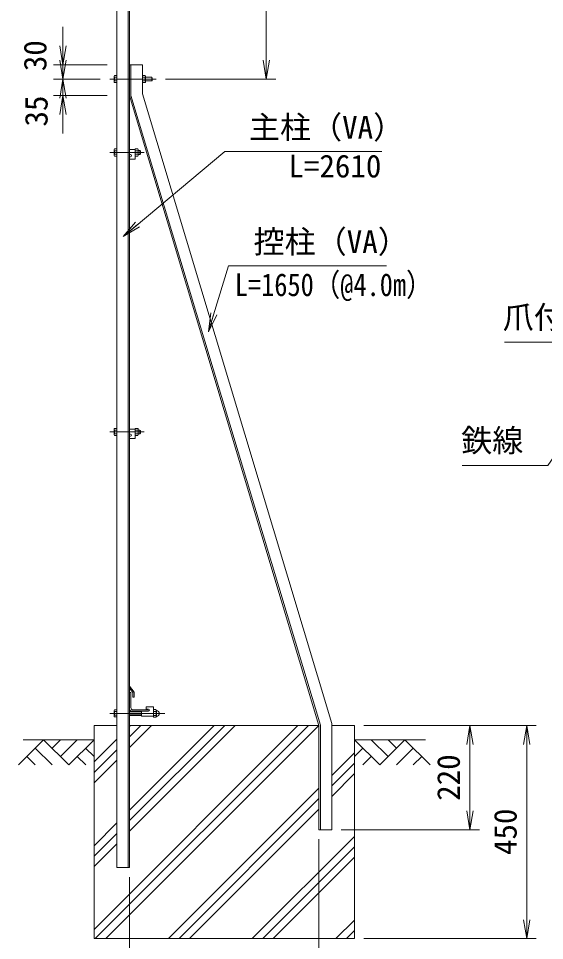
# Model space of a CAD drawing. Units: millimetres at full size. Extents: x -4200 to 4200, y -2970 to 2970.
# Drawn here: x 500 to 1611, y -566 to 1381 of the extents above; entities that cross this region are included whole.
import ezdxf
from ezdxf.enums import TextEntityAlignment as Align

# ---------------------------------------------------------------- set-up
doc = ezdxf.new("R2010")
doc.units = ezdxf.units.MM
doc.header["$LTSCALE"] = 10
doc.linetypes.add('USER1', pattern=[50.8, 31.75, -6.35, 6.35, -6.35])
for name, color, linetype, lineweight in [('0-0_D-STR1', 1, 'Continuous', 18), ('0-1_D-BMK', 2, 'USER1', 13), ('0-2_D-STR-DIM', 7, 'Continuous', 13), ('0-3_D-STR3', 3, 'Continuous', 13), ('0-4_D-BGD', 7, 'Continuous', 18), ('0-5_D-STR4', 7, 'Continuous', 18), ('0-6_D-DCR-HCH', 7, 'Continuous', 13), ('0-7_D-STR-TXT', 7, 'Continuous', 13), ('0-8_0', 7, 'Continuous', 18)]:
    doc.layers.add(name, color=color, linetype=linetype, lineweight=lineweight)
doc.styles.add('ＭＳ ゴシック', font='')
doc.styles.get('ＭＳ ゴシック').set_extended_font_data('MS Gothic')

# ---------------------------------------------------------------- blocks, each defined once
blk = doc.blocks.new('_Open')
at = {"layer": '0-8_0'}
blk.add_line((-10, 1.667), (0, 0), dxfattribs=at)
blk.add_lwpolyline([(-10, -1.667), (0, 0), (-10, 0)], dxfattribs=at)

msp = doc.modelspace()

# ---------------------------------------------------------------- linework, layer by layer
at = {"layer": '0-0_D-STR1'}
for p, q in [((707.28, -411.84), (707.28, 1740.93)), ((731.28, -411.84), (731.28, 1747.36)), ((734.28, -411.84), (734.28, 1748.16)), ((734.28, 1283.16), (761.28, 1283.16)), ((734.28, 1218.16), (734.28, 1283.16)), ((737.28, 1218.61), (737.28, 1283.16)), ((761.28, 1222.16), (761.28, 1283.16)), ((1134.28, -111.84), (734.28, 1218.16)), ((1137.28, -111.39), (737.28, 1218.61)), ((1161.28, -107.84), (761.28, 1222.16)), ((734.28, -33.18), (734.28, -28.61)), ((744.28, -41.11), (734.28, -28.61)), ((741.28, -42.23), (734.28, -33.18)), ((734.28, -41.84), (734.28, -76.84)), ((735.28, -41.84), (734.28, -41.84)), ((737.28, -43.84), (737.28, -74.34)), ((741.28, -52.11), (741.28, -42.23)), ((741.28, -52.11), (744.28, -52.11)), ((744.28, -52.11), (744.28, -41.11)), ((739.28, -81.84), (774.28, -81.84)), ((741.78, -78.84), (772.28, -78.84)), ((774.28, -80.84), (774.28, -81.84)), ((1134.28, -331.84), (1134.28, -111.84)), ((1137.28, -331.84), (1137.28, -111.39)), ((1161.28, -331.84), (1161.28, -107.84)), ((1161.28, -331.84), (1134.28, -331.84)), ((734.28, -411.84), (707.28, -411.84))]:
    msp.add_line(p, q, dxfattribs=at)
for centre, radius, start, end in [((735.28, -43.84), 2, 0, 90), ((739.28, -76.84), 5, 180, 270), ((741.78, -74.34), 4.5, 180, 270), ((772.28, -80.84), 2, 0, 90)]:
    msp.add_arc(centre, radius, start, end, dxfattribs=at)
at = {"layer": '0-1_D-BMK'}
for p, q in [((790.28, 1253.16), (692.28, 1253.16)), ((765.28, 1098.16), (692.28, 1098.16)), ((765.28, 508.16), (692.28, 508.16)), ((808.51, -86.34), (692.28, -86.34))]:
    msp.add_line(p, q, dxfattribs=at)
at = {"layer": '0-2_D-STR-DIM'}
for p, q in [((1023.04, 1748.16), (1023.04, 1253.16)), ((593.57, 1323.16), (593.57, 1363.16)), ((593.57, 1293.16), (593.57, 1333.16)), ((687.28, 1283.16), (573.57, 1283.16)), ((593.57, 1283.16), (593.57, 1253.16)), ((672.28, 1253.16), (573.57, 1253.16)), ((672.28, 1253.16), (573.57, 1253.16)), ((593.57, 1253.16), (593.57, 1218.16)), ((810.28, 1253.16), (1043.04, 1253.16)), ((687.28, 1218.16), (573.57, 1218.16)), ((593.57, 1213.16), (593.57, 1173.16)), ((593.57, 1178.16), (593.57, 1138.16)), ((1229.28, -111.84), (1472.89, -111.84)), ((1229.28, -111.84), (1592.89, -111.84)), ((1452.89, -331.84), (1452.89, -111.84)), ((1572.89, -111.84), (1572.89, -561.84)), ((1181.28, -331.84), (1472.89, -331.84)), ((1134.28, -351.84), (1134.28, -739.15)), ((734.28, -431.84), (734.28, -739.15)), ((1229.28, -561.84), (1592.89, -561.84))]:
    msp.add_line(p, q, dxfattribs=at)
at = {"layer": '0-3_D-STR3'}
for p, q in [((701.98, 1259.46), (702.67, 1260.67)), ((701.98, 1259.46), (701.98, 1246.86)), ((701.98, 1246.86), (702.67, 1245.66)), ((707.28, 1260.67), (702.67, 1260.67)), ((707.28, 1256.91), (702.67, 1256.91)), ((707.28, 1249.41), (702.67, 1249.41)), ((707.28, 1260.67), (707.28, 1245.66)), ((761.28, 1260.67), (767.05, 1260.67)), ((761.28, 1245.66), (761.28, 1260.67)), ((761.28, 1256.91), (767.05, 1256.91)), ((761.28, 1249.41), (767.05, 1249.41)), ((767.05, 1260.67), (767.78, 1259.41)), ((767.05, 1245.66), (767.78, 1246.91)), ((767.78, 1246.91), (767.78, 1259.41)), ((767.78, 1257.16), (781.08, 1257.16)), ((767.78, 1249.16), (781.08, 1249.16)), ((781.08, 1257.16), (782.28, 1255.96)), ((781.08, 1257.16), (781.08, 1249.16)), ((781.08, 1249.16), (782.28, 1250.36)), ((782.28, 1255.96), (782.28, 1250.36)), ((707.28, 1245.66), (702.67, 1245.66)), ((761.28, 1245.66), (767.05, 1245.66)), ((701.98, 1104.46), (702.67, 1105.67)), ((701.98, 1104.46), (701.98, 1091.86)), ((701.98, 1091.86), (702.67, 1090.66)), ((707.28, 1105.67), (702.67, 1105.67)), ((707.28, 1101.91), (702.67, 1101.91)), ((707.28, 1094.41), (702.67, 1094.41)), ((707.28, 1090.66), (702.67, 1090.66)), ((707.28, 1105.67), (707.28, 1090.66)), ((746.28, 1104.16), (734.28, 1104.16)), ((736.03, 1093.66), (734.28, 1093.66)), ((746.28, 1090.66), (746.28, 1105.67)), ((746.28, 1101.91), (752.05, 1101.91)), ((746.28, 1094.41), (752.05, 1094.41)), ((752.78, 1091.91), (752.78, 1104.41)), ((752.78, 1102.16), (756.08, 1102.16)), ((752.78, 1094.16), (756.08, 1094.16)), ((756.08, 1102.16), (757.28, 1100.96)), ((757.28, 1100.96), (757.28, 1095.36)), ((736.03, 1089.16), (734.28, 1089.16)), ((701.98, 514.46), (702.67, 515.67)), ((701.98, 514.46), (701.98, 501.86)), ((707.28, 515.67), (702.67, 515.67)), ((707.28, 511.91), (702.67, 511.91)), ((707.28, 515.67), (707.28, 500.66)), ((746.28, 514.16), (734.28, 514.16)), ((746.28, 515.67), (752.05, 515.67)), ((746.28, 500.66), (746.28, 515.67)), ((746.28, 514.16), (746.28, 494.16)), ((746.28, 511.91), (752.05, 511.91)), ((752.05, 515.67), (752.78, 514.41)), ((752.78, 501.91), (752.78, 514.41)), ((752.78, 512.16), (756.08, 512.16)), ((756.08, 512.16), (757.28, 510.96)), ((756.08, 512.16), (756.08, 504.16)), ((757.28, 510.96), (757.28, 505.36)), ((701.98, 501.86), (702.67, 500.66)), ((707.28, 504.41), (702.67, 504.41)), ((707.28, 500.66), (702.67, 500.66)), ((736.03, 503.66), (734.28, 503.66)), ((736.03, 499.16), (734.28, 499.16)), ((746.28, 494.16), (734.28, 494.16)), ((746.28, 504.41), (752.05, 504.41)), ((746.28, 500.66), (752.05, 500.66)), ((752.05, 500.66), (752.78, 501.91)), ((752.78, 504.16), (756.08, 504.16)), ((756.08, 504.16), (757.28, 505.36)), ((784.53, -72.34), (769.53, -72.34)), ((784.53, -92.34), (784.53, -72.34)), ((701.98, -80.04), (702.67, -78.83)), ((701.98, -92.64), (701.98, -80.04)), ((701.98, -92.64), (702.67, -93.84)), ((707.28, -78.83), (702.67, -78.83)), ((707.28, -82.59), (702.67, -82.59)), ((707.28, -90.09), (702.67, -90.09)), ((707.28, -93.84), (702.67, -93.84)), ((707.28, -93.84), (707.28, -78.83)), ((734.28, -82.34), (759.53, -82.34)), ((734.28, -83.09), (759.53, -83.09)), ((734.28, -89.59), (759.53, -89.59)), ((734.28, -90.34), (759.53, -90.34)), ((774.28, -81.84), (759.53, -81.84)), ((784.53, -92.57), (784.53, -80.23)), ((784.53, -92.57), (784.53, -80.23)), ((785.53, -78.24), (790.03, -78.24)), ((790.03, -82.29), (785.53, -82.29)), ((790.03, -90.39), (785.53, -90.39)), ((785.53, -94.44), (790.03, -94.44)), ((791.03, -92.57), (791.03, -80.23)), ((791.03, -92.57), (791.03, -80.23))]:
    msp.add_line(p, q, dxfattribs=at)
for points in [[(746.28, 1104.16), (746.28, 1084.16), (734.28, 1084.16)], [(746.28, 1105.67), (752.05, 1105.67), (752.78, 1104.41)], [(746.28, 1090.66), (752.05, 1090.66), (752.78, 1091.91)], [(756.08, 1102.16), (756.08, 1094.16), (757.28, 1095.36)], [(774.28, -77.34), (769.53, -77.34), (769.53, -72.34)], [(784.53, -92.34), (759.53, -92.34), (759.53, -81.84)]]:
    msp.add_lwpolyline(points, dxfattribs=at)
for centre, radius, start, end in [((714.51, 1253.16), 12.42, 162.4121, 197.5879), ((705.42, 1258.79), 3.32, 145.61585, 214.38415), ((705.42, 1247.53), 3.32, 145.61585, 214.38415), ((764.31, 1258.79), 3.32, 325.61586, 34.38414), ((755.21, 1253.16), 12.42, 342.4121, 17.5879), ((764.31, 1247.53), 3.32, 325.61585, 34.38416), ((714.51, 1098.16), 12.42, 162.4121, 197.5879), ((705.42, 1103.79), 3.32, 145.61585, 214.38415), ((705.42, 1092.53), 3.32, 145.61585, 214.38415), ((736.03, 1091.41), 2.25, 270, 90), ((749.31, 1103.79), 3.32, 325.61586, 34.38414), ((740.21, 1098.16), 12.42, 342.4121, 17.5879), ((749.31, 1092.53), 3.32, 325.61585, 34.38416), ((714.51, 508.16), 12.42, 162.4121, 197.5879), ((705.42, 513.79), 3.32, 145.61585, 214.38415), ((749.31, 513.79), 3.32, 325.61586, 34.38414), ((740.21, 508.16), 12.42, 342.4121, 17.5879), ((705.42, 502.53), 3.32, 145.61585, 214.38415), ((736.03, 501.41), 2.25, 270, 90), ((749.31, 502.53), 3.32, 325.61585, 34.38416), ((774.28, -79.59), 2.25, 270, 90), ((714.51, -86.34), 12.42, 162.4121, 197.5879), ((705.42, -80.71), 3.32, 145.61585, 214.38415), ((705.42, -91.97), 3.32, 145.61585, 214.38415), ((787.08, -80.26), 2.55, 127.42505, 232.57495), ((793.23, -86.34), 8.7, 152.26063, 207.73937), ((787.07, -92.41), 2.54, 127.21089, 232.78911), ((788.48, -80.26), 2.55, 307.42505, 52.57495), ((782.33, -86.34), 8.7, 332.26063, 27.73937), ((788.49, -92.41), 2.54, 307.21089, 52.78911), ((791.4, -93.28), 0.5, 97.16806, 170.16084), ((791.4, -79.39), 0.5, 196.57981, 262.83194), ((790.53, -86.34), 6.5, 277.16806, 82.83194)]:
    msp.add_arc(centre, radius, start, end, dxfattribs=at)
at = {"layer": '0-4_D-BGD'}
for p, q in [((509.28, -141.84), (659.28, -141.84)), ((1359.28, -141.84), (1209.28, -141.84))]:
    msp.add_line(p, q, dxfattribs=at)
at = {"layer": '0-5_D-STR4'}
for p, q in [((1134.28, -111.84), (734.28, -111.84)), ((1209.28, -111.84), (1161.28, -111.84))]:
    msp.add_line(p, q, dxfattribs=at)
for points in [[(707.28, -111.84), (659.28, -111.84), (659.28, -561.84)], [(1209.28, -111.84), (1209.28, -561.84), (659.28, -561.84)]]:
    msp.add_lwpolyline(points, dxfattribs=at)
at = {"layer": '0-6_D-DCR-HCH'}
for p, q in [((659.28, -542.43), (1089.87, -111.84)), ((661.96, -561.84), (1111.96, -111.84)), ((684.06, -561.84), (1134.06, -111.84)), ((734.28, -158.07), (780.51, -111.84)), ((734.28, -334.84), (957.28, -111.84)), ((734.28, -135.97), (758.41, -111.84)), ((734.28, -312.75), (935.19, -111.84)), ((734.28, -113.87), (736.31, -111.84)), ((734.28, -290.65), (913.09, -111.84)), ((552.85, -141.84), (499.64, -195.05)), ((552.85, -141.84), (606.07, -195.05)), ((570.59, -159.58), (588.33, -141.84)), ((588.33, -177.31), (623.8, -141.84)), ((606.07, -195.05), (659.28, -141.84)), ((659.28, -188.87), (707.28, -140.87)), ((1262.49, -195.05), (1209.28, -141.84)), ((1280.23, -177.31), (1244.75, -141.84)), ((1315.7, -141.84), (1262.49, -195.05)), ((1298.06, -159.67), (1280.23, -141.84)), ((1315.7, -141.84), (1368.91, -195.05)), ((535.12, -159.58), (570.75, -195.05)), ((641.54, -159.58), (659.28, -177.23)), ((659.28, -210.97), (707.28, -162.97)), ((1161.28, -217.2), (1209.28, -169.2)), ((1227.02, -159.58), (1209.28, -177.23)), ((1333.44, -159.58), (1297.8, -195.05)), ((517.38, -177.31), (535.2, -195.05)), ((623.8, -177.31), (641.62, -195.05)), ((659.28, -233.07), (707.28, -185.07)), ((1161.28, -239.3), (1209.28, -191.3)), ((1244.75, -177.31), (1226.93, -195.05)), ((1351.18, -177.31), (1333.36, -195.05)), ((1161.28, -261.4), (1209.28, -213.4)), ((816.64, -561.84), (1134.28, -244.2)), ((838.74, -561.84), (1134.28, -266.3)), ((860.84, -561.84), (1134.28, -288.4)), ((659.28, -365.65), (707.28, -317.65)), ((659.28, -387.75), (707.28, -339.75)), ((993.42, -561.84), (1209.28, -345.98)), ((659.28, -409.84), (707.28, -361.84)), ((1015.52, -561.84), (1209.28, -368.08)), ((1037.61, -561.84), (1209.28, -390.17)), ((1170.2, -561.84), (1209.28, -522.76)), ((1192.29, -561.84), (1209.28, -544.85))]:
    msp.add_line(p, q, dxfattribs=at)
at = {"layer": '0-7_D-STR-TXT'}
for points in [[(1266.83, 1100.35), (935.45, 1100.35), (722.19, 921.74)], [(1276.56, 858.81), (942.9, 858.81), (901.2, 721.15)], [(1526.3, 697.88), (1835.34, 697.88), (1854.84, 608.3)], [(1436.83, 437.13), (1617.7, 437.13), (1705.69, 564.61)]]:
    msp.add_lwpolyline(points, dxfattribs=at)

# ---------------------------------------------------------------- block references
at = {"layer": '0-2_D-STR-DIM', "xscale": 4, "yscale": 4}
for p, rotation in [((593.57, 1283.16), 270), ((593.57, 1253.16), 270), ((1023.04, 1253.16), 270), ((593.57, 1253.16), 90), ((593.57, 1218.16), 90), ((1452.89, -111.84), 90), ((1572.89, -111.84), 90), ((1452.89, -331.84), 270), ((1572.89, -561.84), 270)]:
    msp.add_blockref('_Open', p, dxfattribs=dict(at, rotation=rotation))
at = {"layer": '0-7_D-STR-TXT', "xscale": 4, "yscale": 4}
for p, rotation in [((720.66, 920.46), 219.94686), ((900.62, 719.24), 253.14944)]:
    msp.add_blockref('_Open', p, dxfattribs=dict(at, rotation=rotation))

# ---------------------------------------------------------------- texts
at = {"layer": '0-2_D-STR-DIM', "style": 'ＭＳ ゴシック'}
for s, p in [('30', (573.23, 1269.85)), ('35', (575.66, 1152.96)), ('220', (1446.14, -270.85)), ('450', (1566.14, -385.34))]:
    msp.add_text(s, height=48.09, rotation=90, dxfattribs=at).set_placement(p, align=Align.BOTTOM_LEFT)
at = {"layer": '0-7_D-STR-TXT', "style": 'ＭＳ ゴシック'}
for s, p in [('主柱（VA）', (986.37, 1112.94)), ('L=2610', (1069.76, 1031.02)), ('控柱（VA）', (996.11, 871.4)), ('爪付胴縁', (1522.24, 711.87)), ('鉄線', (1434.54, 451.49))]:
    msp.add_text(s, height=48.09, dxfattribs=at).set_placement(p, align=Align.BOTTOM_LEFT)
at = {"layer": '0-7_D-STR-TXT', "style": 'ＭＳ ゴシック', "width": 0.85}
msp.add_text('L=1650（@4.0m）', height=48.09, dxfattribs=at).set_placement((956.52, 780.43), align=Align.BOTTOM_LEFT)

doc.saveas('drawing.dxf')
